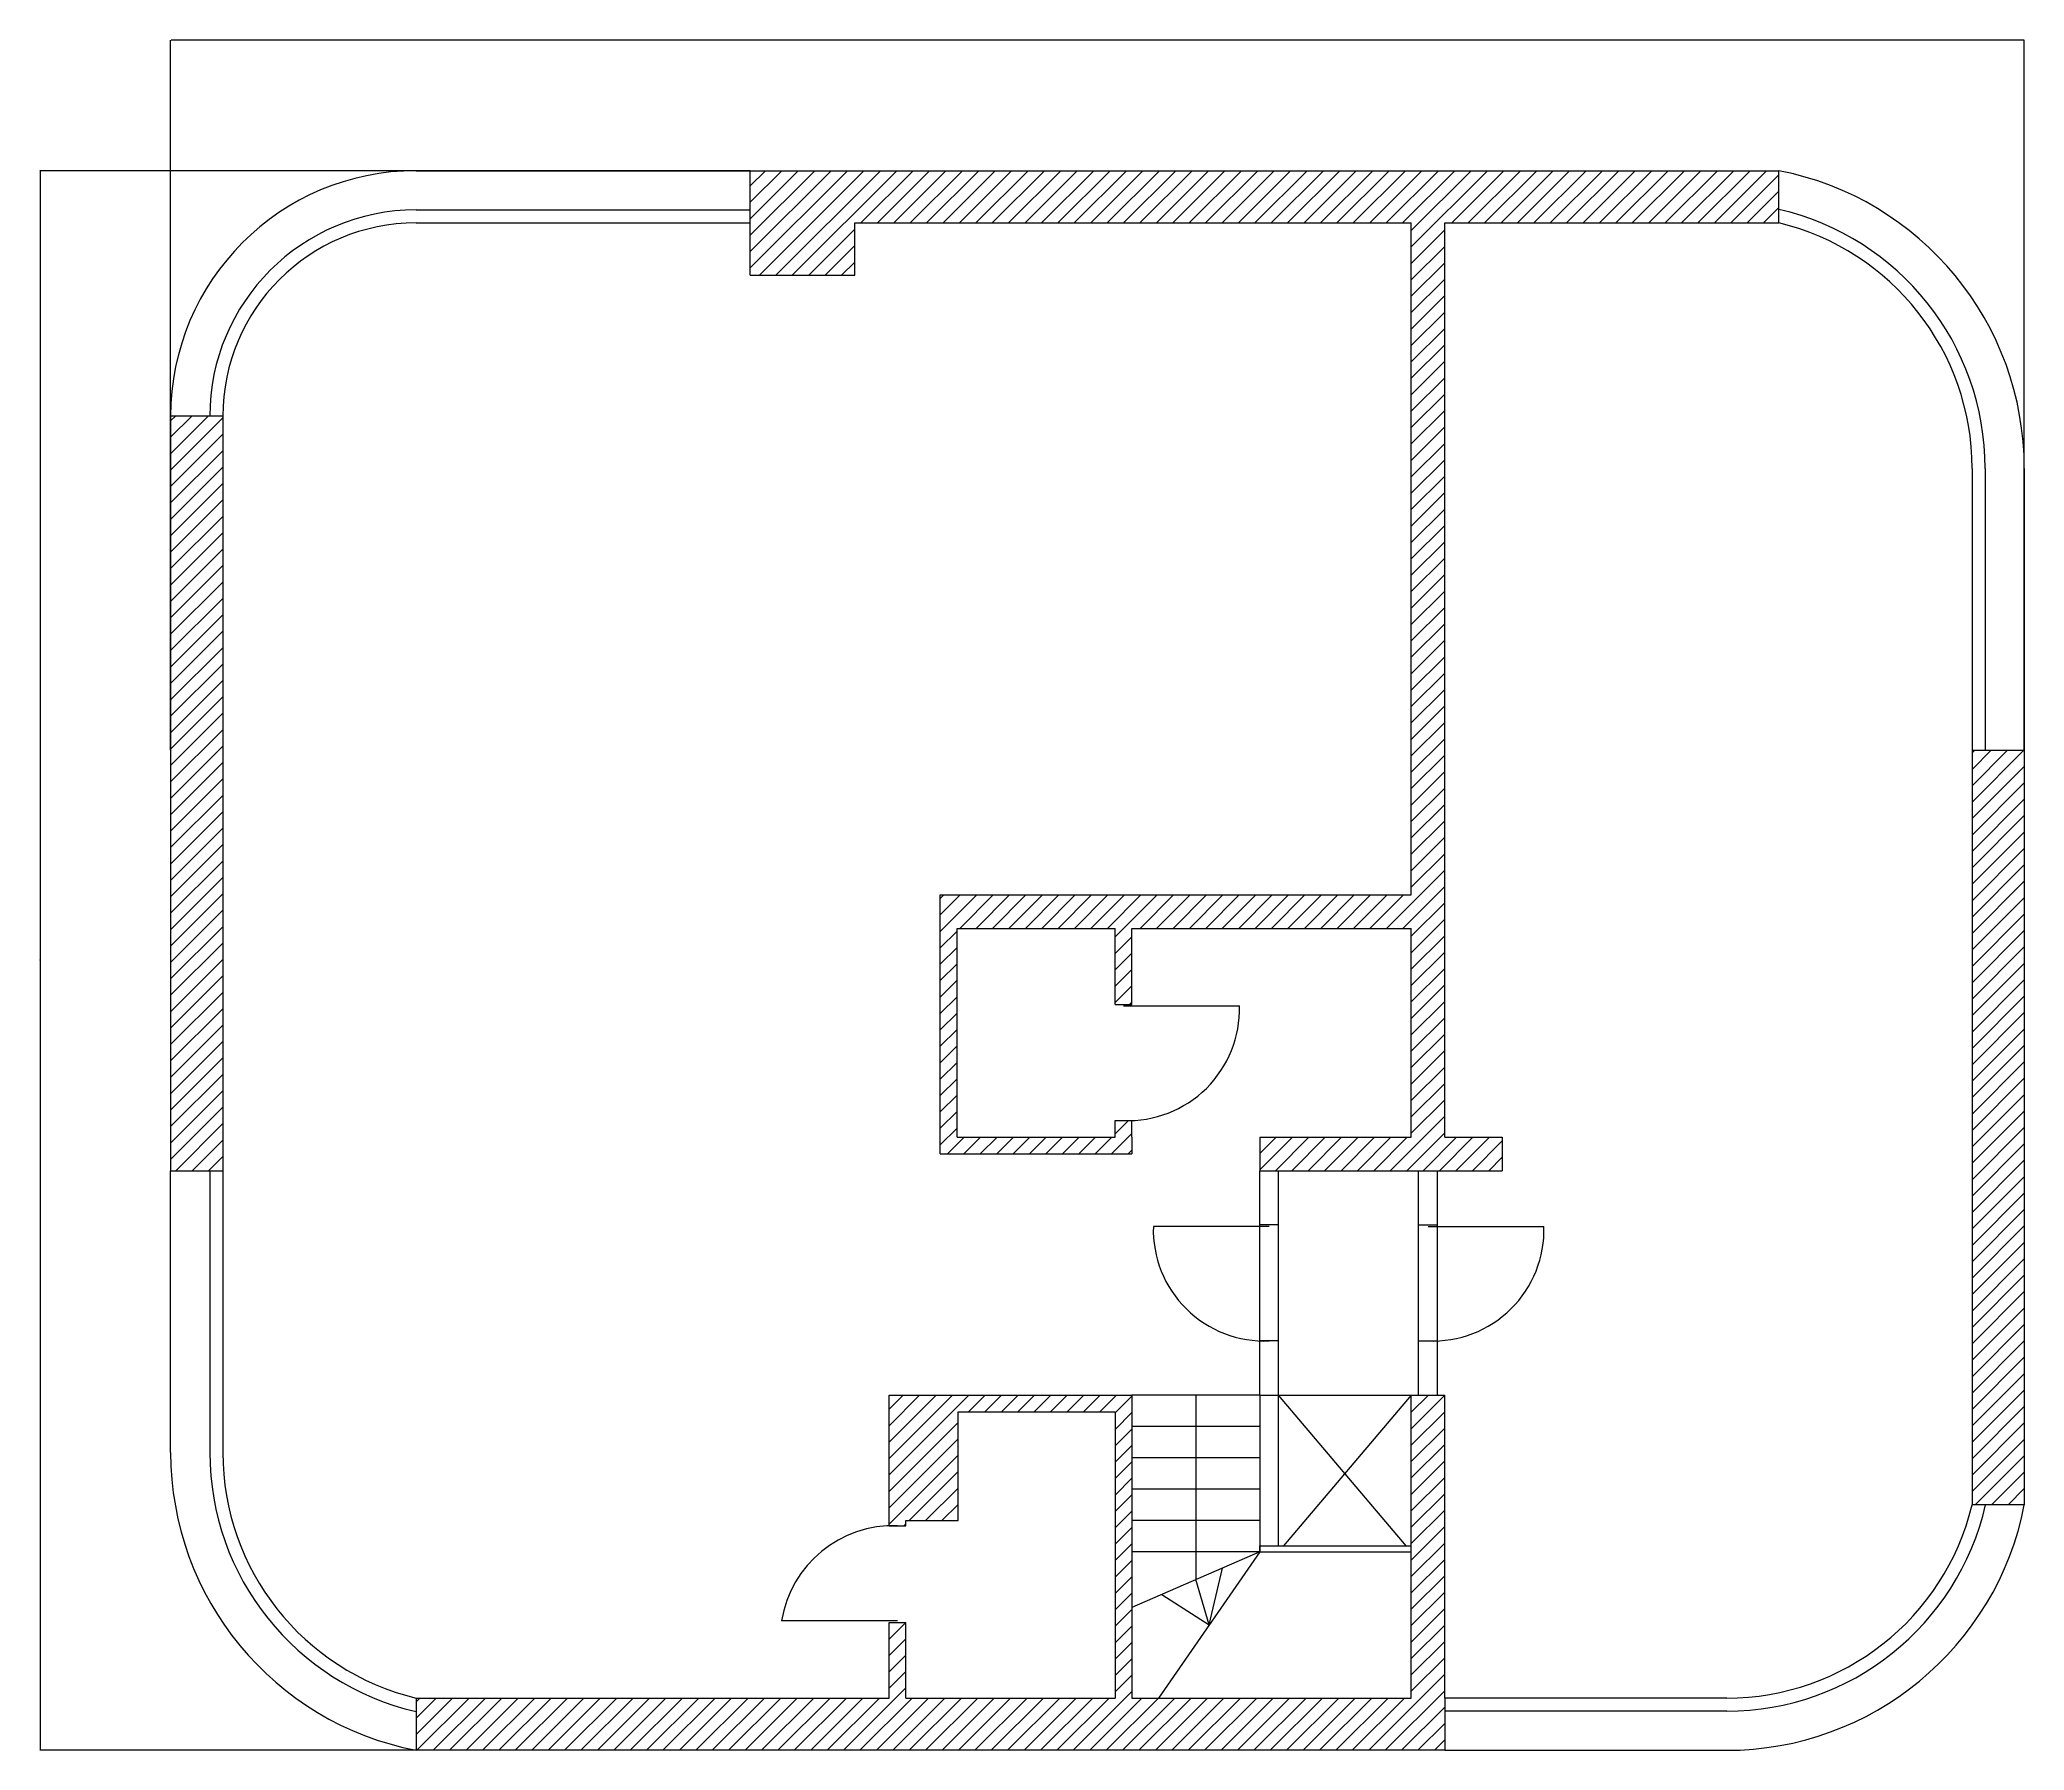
# Model space of a CAD drawing. Header units: millimetres. Extents: x -1003 to 14200, y 0 to 13104.
import ezdxf

# ---------------------------------------------------------------- set-up
doc = ezdxf.new("R2010")
doc.units = ezdxf.units.MM
doc.layers.add('Title Block', color=7, linetype='Continuous')
doc.styles.get("Standard").update_dxf_attribs({"font": 'simplex.shx'})
doc.dimstyles.new('ISO-25', dxfattribs={"dimtxt": 2.5, "dimasz": 2.5, "dimexe": 1.25, "dimexo": 0.625, "dimtad": 1, "dimtxsty": 'Standard', "dimcen": 2.5, "dimadec": 0, "dimazin": 0, "dimtfac": 1, "dimtmove": 0, "dimatfit": 3, "dimfxl": 1, "dimarcsym": 0})

# ---------------------------------------------------------------- blocks, each defined once
blk = doc.blocks.new('*D3')
at = {"layer": 'Defpoints', "color": 0, "transparency": 16777216}
for p in [(0, 13100), (0, 7660), (14200, 7660)]:
    blk.add_point(p, dxfattribs=at)
at = {"layer": 'Title Block', "color": 0, "lineweight": -2, "transparency": 16777216}
for p, q in [((0, 7661), (0, 13101)), ((14198, 13100), (3, 13100)), ((14200, 7661), (14200, 13101))]:
    blk.add_line(p, q, dxfattribs=at)
at = {"layer": 'Title Block', "color": 0, "transparency": 16777216}
for points in [[(3, 13100), (3, 13100), (0, 13100)], [(14198, 13100), (14198, 13100), (14200, 13100)]]:
    blk.add_solid(points, dxfattribs=at)
at = {"layer": 'Title Block', "color": 0, "transparency": 16777216, "insert": (7100, 13102), "char_height": 2.5, "attachment_point": 5}
blk.add_mtext('14200', dxfattribs=at)
blk = doc.blocks.new('*D6')
at = {"color": 0, "lineweight": -2, "transparency": 16777216}
for p, q in [((4439, 12100), (-1001, 12100)), ((-1000, 12097), (-1000, 3)), ((4439, 0), (-1001, 0))]:
    blk.add_line(p, q, dxfattribs=at)
at = {"color": 0, "transparency": 16777216}
for points in [[(-1000, 12097), (-999, 12097), (-1000, 12100)], [(-1000, 3), (-999, 3), (-1000, 0)]]:
    blk.add_solid(points, dxfattribs=at)
at = {"layer": 'Defpoints', "color": 0, "transparency": 16777216}
for p in [(4440, 12100), (-1000, 0), (4440, 0)]:
    blk.add_point(p, dxfattribs=at)
at = {"color": 0, "transparency": 16777216, "insert": (-1001, 6050), "char_height": 2.5, "attachment_point": 5, "rotation": 90}
blk.add_mtext('12100', dxfattribs=at)

msp = doc.modelspace()

# ---------------------------------------------------------------- hatches: boundary and pattern name
h = msp.add_hatch()
h.set_pattern_fill('ANSI31', color=256, scale=28)
h.paths.add_polyline_path([(400, 10220), (0, 10220), (0, 4440), (400, 4440)])
h.paths.add_polyline_path([(9760, 2720), (9504, 2720), (9504, 400), (7364, 400), (7364, 2720), (5504, 2720), (5504, 1720, -0.018460597), (5568, 1720), (5632, 1720), (5632, 1760), (6032, 1760), (6032, 2592), (7236, 2592), (7236, 400), (5632, 400), (5632, 980), (5504, 980), (5504, 400), (1880, 400), (1880, 0), (9760, 0), (9760, 400)])
h.paths.add_polyline_path([(10200, 4696), (9760, 4696), (9760, 11700), (12320, 11700), (12320, 12100), (4440, 12100), (4440, 11300), (5240, 11300), (5240, 11700), (9504, 11700), (9504, 6552), (5896, 6552), (5896, 4568), (7364, 4568), (7364, 4696), (7364, 4824, -0.018691853), (7300, 4824), (7236, 4824), (7236, 4696), (6024, 4696), (6024, 6296), (7236, 6296), (7236, 5712), (7364, 5712), (7364, 6296), (9504, 6296), (9504, 4696), (8344, 4696), (8344, 4440), (10200, 4440)])
h.paths.add_polyline_path([(14200, 7660), (13800, 7660), (13800, 1880), (14200, 1880)])

# ---------------------------------------------------------------- linework, layer by layer
for p, q in [((1880, 12100), (4440, 12100)), ((4440, 11300), (4440, 12100)), ((4440, 12100), (12320, 12100)), ((12320, 11700), (12320, 12100)), ((1880, 11800), (4440, 11800)), ((1880, 11700), (4440, 11700)), ((5240, 11700), (9504, 11700)), ((5240, 11300), (5240, 11700)), ((9504, 6552), (9504, 11700)), ((9760, 4696), (9760, 11700)), ((9760, 11700), (12320, 11700)), ((4440, 11300), (5240, 11300)), ((400, 10220), (0, 10220)), ((0, 10220), (0, 4440)), ((400, 10220), (400, 4440)), ((13800, 9820), (13800, 7660)), ((13900, 9820), (13900, 7660)), ((14200, 9820), (14200, 7660)), ((13800, 7660), (14200, 7660)), ((13800, 7660), (13800, 1880)), ((14200, 7660), (14200, 1880)), ((5896, 6552), (9504, 6552)), ((5896, 4568), (5896, 6552)), ((6024, 4696), (6024, 6296)), ((6024, 6296), (7236, 6296)), ((7236, 5712), (7236, 6296)), ((7364, 6296), (9504, 6296)), ((7364, 5712), (7364, 6296)), ((9504, 4696), (9504, 6296)), ((7236, 5712), (7364, 5712)), ((7300, 5701.855), (8188, 5701.855)), ((7236, 4696), (7236, 4824)), ((7236, 4824), (7364, 4824)), ((7364, 4696), (7364, 4824)), ((5896, 4568), (7364, 4568)), ((6024, 4696), (7236, 4696)), ((7364, 4696), (7364, 4568)), ((8344, 4696), (8344, 4440)), ((8344, 4696), (9504, 4696)), ((9760, 4696), (10200, 4696)), ((10200, 4696), (10200, 4440)), ((0, 4440), (400, 4440)), ((0, 2280), (0, 4440)), ((300, 4440), (300, 2280)), ((400, 4440), (400, 2280)), ((8344, 4440), (10200, 4440)), ((8344, 2720), (8344, 4440)), ((8488, 2720), (8488, 4440)), ((9560, 2720), (9560, 4440)), ((9704, 2720), (9704, 4440)), ((8416, 4013.553), (7528, 4013.553)), ((8488, 4024), (8344, 4024)), ((9560, 4024), (9704, 4024)), ((9632, 4013.52), (10520, 4013.52)), ((8488, 3136), (8344, 3136)), ((9560, 3136), (9704, 3136)), ((5504, 2720), (7364, 2720)), ((5504, 1720), (5504, 2720)), ((6032, 1760), (6032, 2592)), ((6032, 2592), (7236, 2592)), ((7236, 2592), (7236, 400)), ((7364, 2720), (7364, 400)), ((8344, 2720), (7364, 2720)), ((7854, 2720), (7854, 1307.419)), ((8344, 2720), (9504, 2720)), ((8344, 2720), (8344, 1520)), ((8488, 1565.262), (8488, 2720)), ((9465.678, 1565.262), (8488, 2720)), ((9504, 2720), (8526.322, 1565.262)), ((9504, 400), (9504, 2720)), ((9504, 2720), (9760, 2720)), ((9760, 400), (9760, 2720)), ((8344, 2480), (7364, 2480)), ((8344, 2240), (7364, 2240)), ((8344, 2000), (7364, 2000)), ((14200, 1880), (13800, 1880)), ((5504, 1720), (5632, 1720)), ((5632, 1720), (5632, 1760)), ((5632, 1760), (6032, 1760)), ((8344, 1760), (7364, 1760)), ((8344, 1520), (8344, 1565.262)), ((8344, 1565.262), (9504, 1565.262)), ((8344, 1520), (7364, 1520)), ((8344, 1520), (7364, 1094.837)), ((8344, 1520), (7568.532, 400)), ((7956.266, 960), (8056.66, 1395.34)), ((8344, 1520), (8488, 1520)), ((8488, 1520), (9504, 1520)), ((7956.266, 960), (7854, 1307.419)), ((7592.693, 1194.053), (7956.266, 960)), ((5568, 991.294), (4680, 991.294)), ((5504, 400), (5504, 980)), ((5504, 980), (5632, 980)), ((5632, 400), (5632, 980)), ((1880, 400), (1880, 0)), ((1880, 400), (5504, 400)), ((5632, 400), (7236, 400)), ((7364, 400), (9504, 400)), ((11920, 400), (9760, 400)), ((9760, 400), (9760, 0)), ((11920, 300), (9760, 300)), ((9760, 0), (1880, 0)), ((9760, 0), (11920, 0))]:
    msp.add_line(p, q)
for centre, radius, start, end in [((1880, 10220), 1880, 90, 180), ((11877.447, 9820), 2322.553, 360, 439.0153509), ((1880, 10220), 1580, 90, 180), ((11865.946, 9820), 2034.054, 360, 77.1014087), ((1880, 10220), 1480, 90, 180), ((11865.946, 9820), 1934.054, 360, 436.4220509), ((7332, 5679.689), 856.287, 267.8583208, 1.4833518), ((8380, 3987.634), 852.394, 178.2575043, 272.4205489), ((9668, 3987.633), 852.393, 267.5794484, 1.7403804), ((2322.553, 2280), 2322.553, 180, 259.0153509), ((2334.054, 2280), 2034.054, 180, 257.1014087), ((2334.054, 2280), 1934.054, 180, 256.4220509), ((11920, 2334.054), 1934.054, 270, 346.4220509), ((11920, 2322.553), 2322.553, 270, 349.0153509), ((11920, 2334.054), 2034.054, 270, 347.1014087), ((5536, 853.585), 867.006, 87.8848117, 170.8608379)]:
    msp.add_arc(centre, radius, start, end)

# ---------------------------------------------------------------- dimensions: what is measured, and where the dimension line sits
dim = msp.add_linear_dim(base=(-999.604, 0), p1=(4440, 12100), p2=(4440, 0), angle=90, dimstyle='ISO-25')
dim.commit()
dim.dimension.update_dxf_attribs({"geometry": '*D6', "text_midpoint": (-1001.479, 6050)})
at = {"layer": 'Title Block'}
dim = msp.add_linear_dim(base=(0, 13100), p1=(14200, 7660), p2=(0, 7660), dimstyle='ISO-25', dxfattribs=at)
dim.commit()
dim.dimension.update_dxf_attribs({"geometry": '*D3', "text_midpoint": (7100, 13101.875)})

doc.saveas('drawing.dxf')
